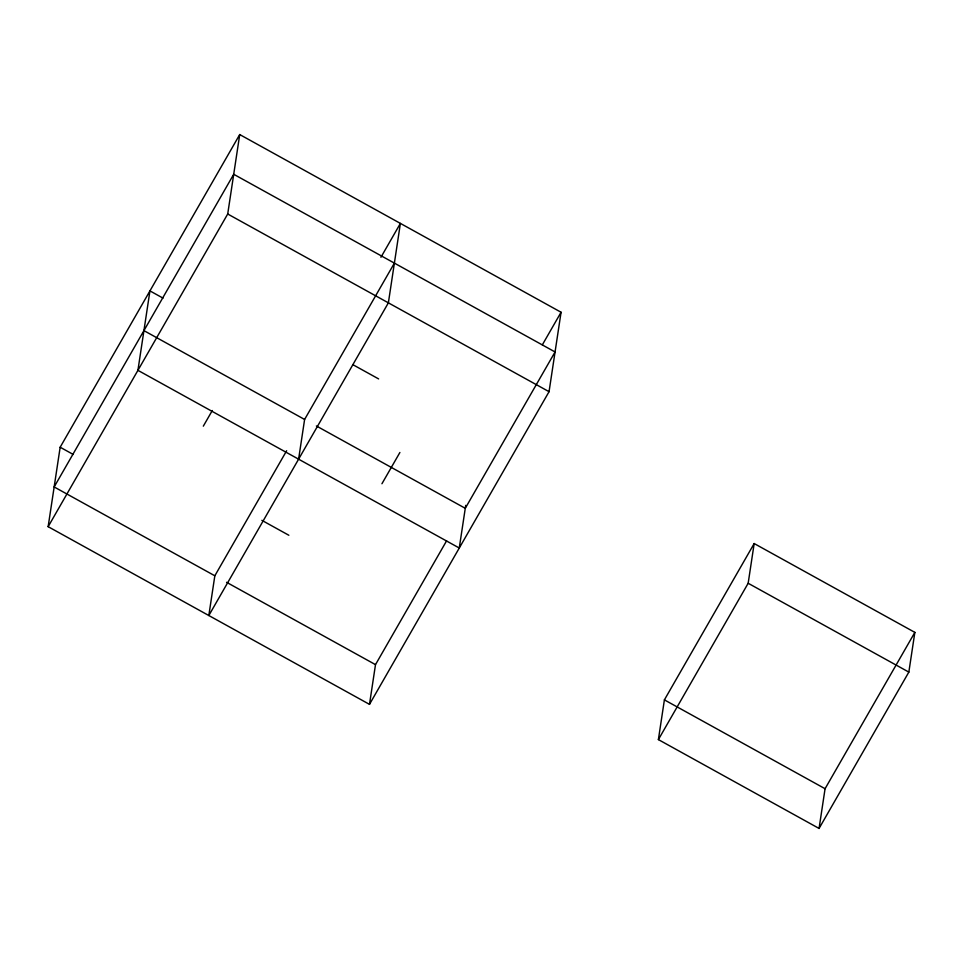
<?xml version="1.0" encoding="UTF-8"?>
<svg xmlns="http://www.w3.org/2000/svg" width="963" height="963" viewBox="0 0 963 963"><rect width="100%" height="100%" fill="white"/><g stroke="black" fill="none" stroke-linecap="round" stroke-linejoin="round"><path stroke-width="1.44" d="M48.15 526.677L60.163 447.229L239.727 134.555L561.068 312.253L549.054 391.688L369.491 704.362L48.15 526.677L227.713 214.003L239.727 134.555M286.649 450.732L214.833 575.79L208.827 615.513L388.378 302.839L400.391 223.404L380.939 257.277M298.602 459.182L304.609 419.459L394.385 263.128M369.491 704.362L375.498 664.639L446.579 540.869M465.719 505.358L459.267 548.019L137.926 370.334L149.939 290.898L163.012 298.121M658.391 739.596L664.398 699.872L754.173 543.541L914.85 632.378L908.843 672.102L819.068 828.445L658.391 739.596L748.167 583.265L754.173 543.541M819.068 828.445L825.074 788.721L914.85 632.378M203.313 426.164L212.293 410.527M381.938 483.739L399.898 452.478M542.362 344.814L561.068 312.253M227.713 214.003L549.054 391.688M352.927 364.7L378.628 378.916M748.167 583.265L908.843 672.102M143.932 330.622L304.609 419.459M316.37 425.959L465.273 508.308L555.061 351.964L233.72 174.279L54.157 486.953L214.833 575.79M664.398 699.872L825.074 788.721M261.852 520.333L288.852 535.259M60.163 447.229L73.224 454.452M226.582 582.302L375.498 664.639"/></g></svg>
